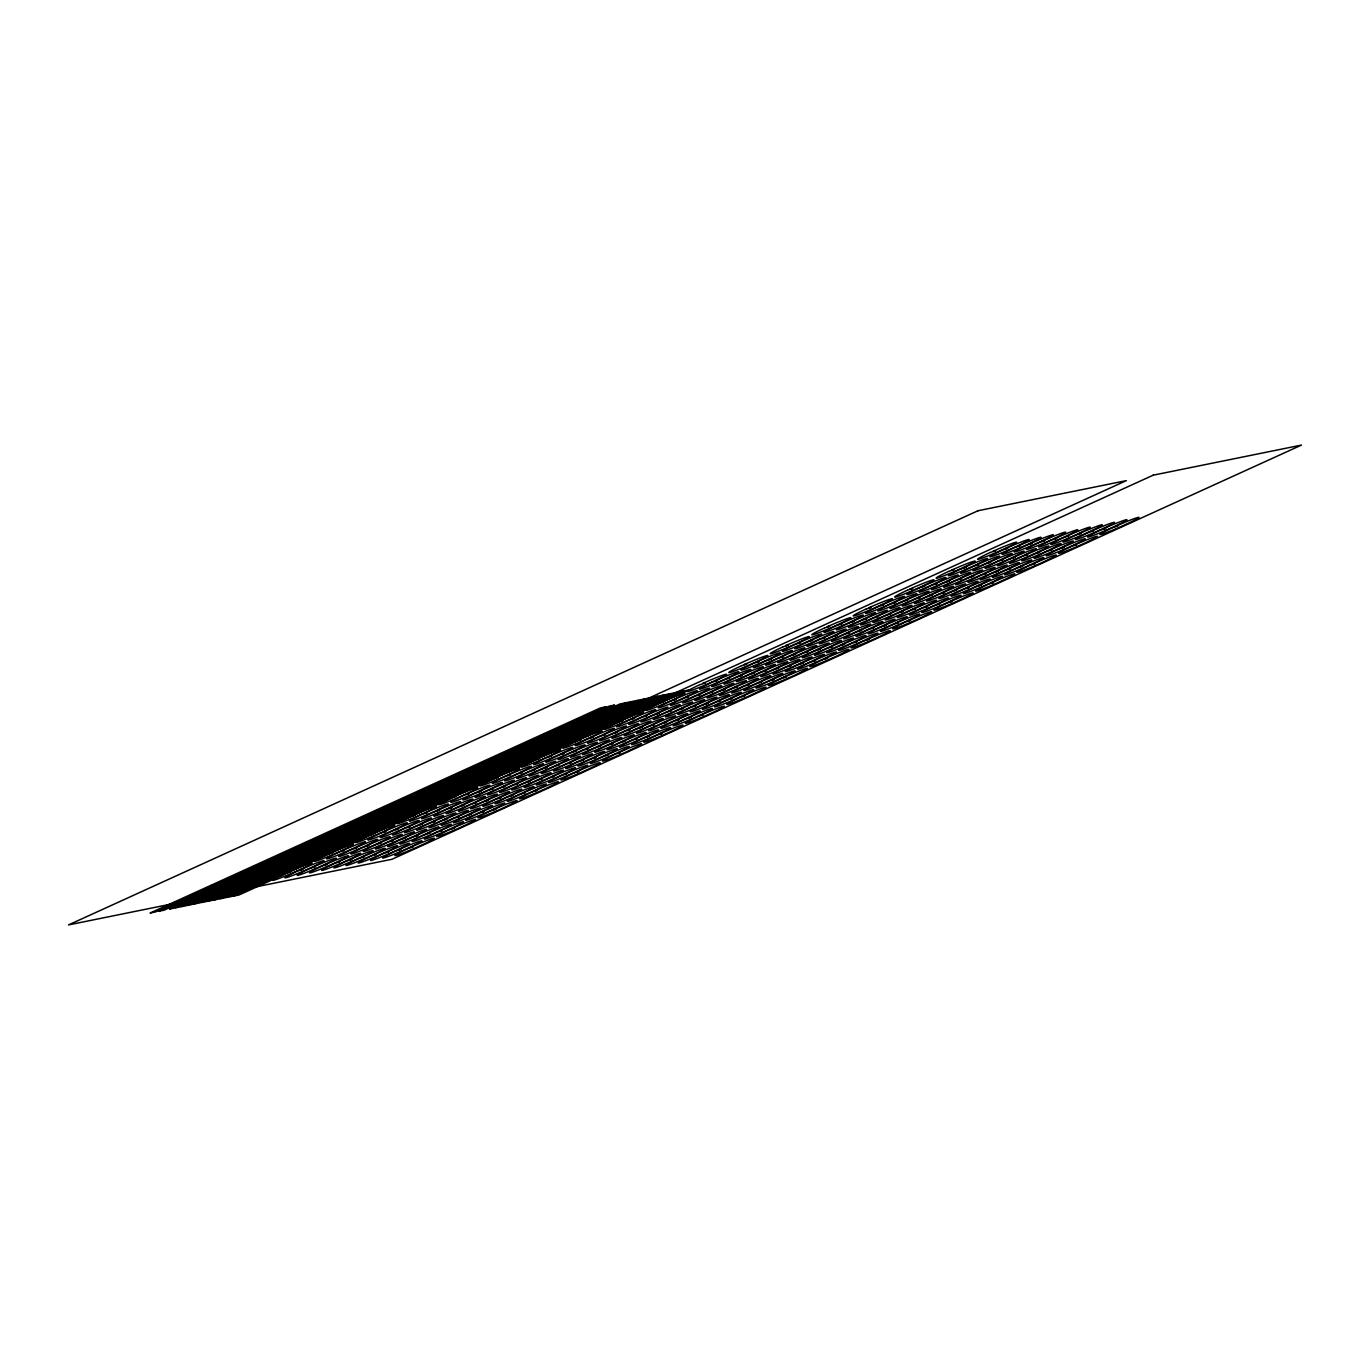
<?xml version="1.0" encoding="UTF-8"?>
<svg xmlns="http://www.w3.org/2000/svg" width="1370" height="1370" viewBox="0 0 1370 1370"><rect width="100%" height="100%" fill="white"/><g stroke="black" fill="none" stroke-linecap="round" stroke-linejoin="round"><path stroke-width="1.5" d="M483.781 768.912L481.195 770.06M298.728 861.268L277.185 871.097M496.334 766.344L493.714 767.508M357.587 832.857L336.044 842.704M511.712 757.747L509.109 758.894M415.675 804.618L416.052 803.847L413.004 805.817M335.907 842.738L336.421 841.899L333.27 843.903M280.901 875.892L281.466 875.036L278.264 877.057M474.654 776.208L475.253 775.334L472.016 777.389M277.048 871.132L277.699 870.241L252.679 882.194M462.118 778.794L462.803 777.869L459.464 779.958M434.153 789.959L435.026 788.949L431.55 791.089M452.973 786.089L454.035 785.027L450.25 787.305M490.049 767.628L491.196 766.515L487.36 768.81M574.167 742.009L623.35 719.969L617.356 722.572M372.298 824.38L373.496 823.25L328.937 844.143M440.438 788.658L441.842 787.442L437.749 789.839M431.276 795.987L432.783 794.72L428.639 797.135M611.38 723.394L683.082 691.148L677.516 692.278L226.153 897.555L220.587 898.686L671.009 693.58L676.574 692.449M412.49 799.823L414.288 798.436L409.784 800.988M468.369 777.509L470.27 776.071L465.68 778.674M409.579 805.868L411.514 804.43L406.821 807.084M328.903 844.16L330.941 842.67L304.465 855.222M552.744 751.702L580.863 739.321M418.775 798.539L420.967 796.997L416 799.755M192.468 899.97L189.951 900.467L195.293 898.737M214.302 885.123L211.785 885.619L217.128 883.89M198.736 898.703L196.218 899.2L201.544 897.47M222.848 883.393L220.33 883.89L225.673 882.16M204.918 897.436L202.4 897.932L207.726 896.203M211.288 896.117L208.771 896.614L214.097 894.884M255.573 866.337L253.056 866.833L258.399 865.104M217.487 894.85L214.97 895.346L239.082 885.071M264.136 864.59L261.601 865.087L266.945 863.357M296.845 847.533L294.327 848.03L299.67 846.3M305.407 845.804L302.89 846.3L308.216 844.571M243.569 889.575L241.051 890.072L246.377 888.342M338.116 828.747L335.599 829.244L340.942 827.497M346.678 827L344.161 827.497L349.487 825.767M379.404 809.944L376.887 810.441L382.213 808.711M387.95 808.214L385.432 808.711L390.758 806.981M420.676 791.158L418.158 791.654L423.484 789.908M429.221 789.411L426.704 789.908L432.047 788.178M461.947 772.355L459.429 772.851L464.755 771.122M470.492 770.625L467.975 771.122L473.318 769.392M503.218 753.568L500.701 754.048L506.027 752.318M511.763 751.822L509.246 752.318L514.589 750.589M544.489 734.765L541.972 735.262L547.315 733.532M553.035 733.036L550.517 733.532L555.86 731.785M585.761 715.979L583.243 716.459L606.037 706.783L600.471 707.913L150.049 913.036L155.615 911.906L175.84 902.693M604.975 712.126L602.457 712.623L607.783 710.893M611.226 710.859L608.708 711.355L614.051 709.626M617.408 709.591L614.89 710.088L620.233 708.358M623.795 708.273L621.278 708.769L626.604 707.04M656.059 701.731L653.541 702.228L658.884 700.498M387.881 815.749L390.21 814.14L385.09 816.982M537.143 747.746L536.047 747.575L539.883 746.53M265.3 879.677L267.972 878.495M233.02 886.219L241.017 882.263L236.291 884.78M339.52 842.653L338.647 842.396L404.715 813.026M400.434 808.403L406.684 805.115L403.345 807.118M446.688 787.39L449.223 785.695L443.966 788.555M271.808 878.375L274.445 877.194M474.893 771.361L474.037 771.104L477.633 770.163M441.842 794.463L440.301 794.514L463.574 784.633M282.682 865.155L304.414 855.325M319.929 846.643L326.283 843.321L322.841 845.376M552.487 739.149L551.048 739.166L555.261 737.933M366.287 820.818L372.691 817.479L369.215 819.551M390.81 809.704L393.515 807.94L388.087 810.869M394.269 809.653L400.091 806.536L397.112 808.42M422.166 798.504L427.988 795.388L425.008 797.254M356.988 828.182L364.026 824.586L360.019 826.846M366.184 825.63L368.907 823.867L363.427 826.829M453.179 781.26L455.799 780.078M499.913 766.241L498.612 766.172L521.645 756.394M287.032 869.779L285.748 869.71L289.789 868.563M524.607 750.298L523.323 750.229L527.347 749.099M246.343 883.496L333.235 843.971M301.109 850.496L309.877 846.266L304.688 848.92M341.661 836.745L347.603 833.594L344.521 835.512M276.483 866.422L283.641 862.792L279.531 865.087M502.876 760.196L505.547 759.014M530.789 749.03L533.427 747.866M313.559 847.962L321.316 844.091L316.744 846.557M378.719 818.284L385.364 814.842L381.682 816.982M531.423 761.36L530.635 761.857L559.679 748.962M344.572 830.699L351.816 827.035L347.637 829.364M372.554 819.534L379.199 816.092L375.5 818.25M515.445 757.61L518.083 756.446M239.253 884.934L282.665 865.223M258.879 880.961L283.23 869.899M298.215 856.524L304.962 853.048L301.177 855.24M584.048 734.063L583.072 734.645L594.374 729.885M503.749 772.286L502.721 772.868L618.264 720.654M562.59 743.807L561.495 744.441L572.557 739.817M334.982 838.252L342.671 834.33L338.39 836.71M350.514 829.638L358.289 825.682L353.94 828.079M489.056 780.558L487.806 781.242L538.307 758.706M254.426 876.526L262.338 872.519L257.902 874.951M322.361 840.872L330.872 836.625L328.886 837.395M291.33 858.134L299.944 853.852L295.132 856.404M328.56 839.622L337.311 835.289L332.43 837.875M269.479 868.083L278.555 863.614L273.538 866.234M535.807 754.271L534.283 755.076L587.456 731.374M247.61 878.05L257.166 873.392L255.334 874.077M306.537 849.657L316.264 844.93L311.024 847.619M447.014 799.618L445.37 800.457L495.272 778.297M225.69 888.034L235.777 883.17L230.434 885.859M493.063 773.707L491.368 774.581L541.253 752.421M284.566 859.658L294.91 854.692L289.532 857.397M278.196 860.994L288.796 855.925L283.384 858.63M262.612 869.659L273.469 864.504L271.842 865.087M240.572 879.694L252.011 874.3L246.651 876.937M255.796 871.183L267.63 865.635L266.14 866.148M218.429 889.781L230.537 884.112L229.098 884.609M232.832 881.646L246.36 875.379L245.093 875.79M208.908 892.538L224.971 885.191L223.875 885.517M175.857 902.676L585.795 716.013M184.419 900.946L614.599 705.053L609.033 706.184L158.612 911.29L164.16 910.159L184.402 900.946M217.522 894.884L200.071 902.83L194.506 903.96M372.383 824.363L413.021 805.851M415.829 804.584L437.355 794.737M437.544 794.686L459.155 784.839M459.275 784.804L480.853 774.94M480.99 774.906L499.913 766.292M567.882 735.33L611.226 715.585M611.328 715.551L650.493 697.724L644.945 698.837L193.872 904.097L188.306 905.227M246.343 883.547L207.178 901.374L201.63 902.505L652.051 697.399L657.617 696.268L596.721 723.994M357.775 832.806L379.336 822.959M379.49 822.925L422.85 803.145M422.936 803.128L441.859 794.514M466.382 783.349L507.02 764.837M509.828 763.569L531.389 753.723M531.543 753.671L550.466 745.057M553.274 743.773L574.886 733.909M574.989 733.892L596.669 724.011M252.645 882.263L213.48 900.107L207.932 901.237L658.353 696.114L663.919 694.984L624.823 712.794M298.9 861.216L320.477 851.352M320.631 851.318L339.537 842.704M407.524 811.742L448.161 793.247M450.97 791.963L472.513 782.116M472.684 782.064L491.607 773.451M494.416 772.183L537.793 752.404M537.845 752.387L581.274 732.625M581.291 732.607L624.703 712.828M258.879 881.013L219.697 898.857L214.148 899.987L664.57 694.864L670.135 693.734L587.644 731.306M283.402 869.847L367.485 831.556M370.294 830.271L391.854 820.442M392.008 820.39L410.931 811.776M413.74 810.492L454.378 791.98M457.186 790.713L497.824 772.201M271.825 878.427L232.66 896.254L227.095 897.384M274.634 877.143L358.717 838.851M361.509 837.584L383.035 827.737M383.24 827.685L402.163 819.072M404.955 817.787L470.081 788.127M470.235 788.075L510.394 769.786M278.247 877.125L239.065 894.97L233.517 896.1L683.938 690.977L689.504 689.846L639.071 712.537M281.038 875.858L302.599 866.011M302.77 865.96L324.382 856.096M324.484 856.062L408.568 817.77M411.377 816.503L452.014 797.991M639.139 712.691L644.379 710.396L617.408 722.384M638.095 709.968L626.278 715.037L633.933 711.869M616.226 719.935L604.667 724.833L612.356 721.699M550.757 749.75L539.951 754.219L547.486 751.24M525.823 761.086L518.408 764.015L528.717 759.768M504.16 770.967L496.882 773.793L507.02 769.649M482.497 780.831L475.373 783.554L485.322 779.53M460.817 790.696L453.898 793.316L463.625 789.411M1015.067 547.383L1020.085 545.757L1017.533 546.288A21.44 1.233 -23.6 0 1 1040.669 537.811A21.44 1.233 -23.6 0 1 1008.508 552.47A21.44 1.233 -23.6 0 1 1014.742 547.503M961.38 568.755L966.381 567.129L963.829 567.642M824.757 627.871L829.758 626.261L827.206 626.775A21.44 1.233 -23.6 0 1 850.359 618.315A21.44 1.233 -23.6 0 1 818.181 632.957A21.44 1.233 -23.6 0 1 824.432 627.991M890.688 604.033L895.689 602.406L893.137 602.92M956.62 580.178L961.62 578.551L959.068 579.082A21.44 1.233 -23.6 0 1 982.221 570.605A21.44 1.233 -23.6 0 1 950.061 585.264A21.44 1.233 -23.6 0 1 956.294 580.298M1022.551 556.34L1027.551 554.713L1025 555.227M902.916 601.55L907.933 599.923L905.382 600.437M968.847 577.695L973.864 576.068L971.313 576.599M1034.778 553.857L1039.796 552.23L1037.244 552.744M1100.709 530.002L1105.727 528.375L1103.175 528.888M712.606 682.037L717.606 680.41L715.054 680.924M778.537 658.182L783.537 656.572L780.986 657.086M658.901 703.409L663.919 701.783L661.367 702.296A21.44 1.233 -23.6 0 1 684.503 693.837A21.44 1.233 -23.6 0 1 652.343 708.478A21.44 1.233 -23.6 0 1 658.576 703.512M844.468 634.344L849.468 632.717L846.917 633.231M910.399 610.489L915.4 608.862L912.848 609.393M790.764 655.699L795.782 654.089L793.23 654.603A21.44 1.233 -23.6 0 1 816.366 646.143A21.44 1.233 -23.6 0 1 784.205 660.785A21.44 1.233 -23.6 0 1 790.439 655.819M856.712 631.861L861.713 630.234L859.161 630.748M922.644 608.006L927.644 606.379L925.093 606.91A21.44 1.233 -23.6 0 1 948.228 598.433A21.44 1.233 -23.6 0 1 916.068 613.092A21.44 1.233 -23.6 0 1 922.301 608.109M988.575 584.168L993.575 582.541L991.024 583.055M588.227 738.687L593.227 737.06L590.675 737.574M654.158 714.832L659.158 713.205L656.607 713.719A21.44 1.233 -23.6 0 1 679.743 705.259A21.44 1.233 -23.6 0 1 647.582 719.918A21.44 1.233 -23.6 0 1 653.815 714.934M720.089 690.977L725.09 689.367L722.538 689.881M600.454 736.204L605.454 734.577L602.903 735.091A21.44 1.233 -23.6 0 1 626.056 726.631A21.44 1.233 -23.6 0 1 593.895 741.273A21.44 1.233 -23.6 0 1 600.128 736.306M666.385 712.349L671.386 710.722L668.834 711.236M851.952 643.283L856.952 641.657L854.4 642.188A21.44 1.233 -23.6 0 1 877.536 633.711A21.44 1.233 -23.6 0 1 845.376 648.37A21.44 1.233 -23.6 0 1 851.609 643.386M732.316 688.494L737.317 686.884L734.765 687.397A21.44 1.233 -23.6 0 1 757.918 678.938A21.44 1.233 -23.6 0 1 725.757 693.58A21.44 1.233 -23.6 0 1 731.991 688.613M798.248 664.655L803.248 663.029L800.697 663.542M463.831 795.319L468.848 793.692L466.279 794.223A21.44 1.233 -23.6 0 1 489.433 785.746A21.44 1.233 -23.6 0 1 457.272 800.405A21.44 1.233 -23.6 0 1 463.505 795.439M529.762 771.481L534.779 769.854L532.211 770.368A21.44 1.233 -23.6 0 1 555.364 761.908A21.44 1.233 -23.6 0 1 523.203 776.55A21.44 1.233 -23.6 0 1 529.437 771.584M410.144 816.691L415.144 815.064L412.593 815.578M476.075 792.836L481.075 791.209L478.524 791.74M542.006 768.998L547.007 767.371L544.455 767.885M661.624 723.771L666.642 722.161L664.09 722.675A21.44 1.233 -23.6 0 1 687.226 714.215A21.44 1.233 -23.6 0 1 655.065 728.857A21.44 1.233 -23.6 0 1 661.299 723.891M607.938 745.143L612.938 743.516L610.386 744.03M727.556 699.933L732.573 698.306L730.022 698.82M488.302 790.353L493.303 788.726L490.751 789.257A21.44 1.233 -23.6 0 1 513.904 780.78A21.44 1.233 -23.6 0 1 481.743 795.439A21.44 1.233 -23.6 0 1 487.977 790.456M554.233 766.515L559.234 764.888L556.682 765.402M739.8 697.45L744.8 695.823L742.249 696.337M620.165 742.66L625.165 741.033L622.614 741.547A21.44 1.233 -23.6 0 1 645.767 733.087A21.44 1.233 -23.6 0 1 613.606 747.746A21.44 1.233 -23.6 0 1 619.839 742.763M686.096 718.805L691.096 717.195L688.545 717.709M285.748 873.324L290.765 871.714L288.214 872.228M417.61 825.63L422.628 824.004L420.076 824.534A21.44 1.233 -23.6 0 1 443.212 816.058A21.44 1.233 -23.6 0 1 411.051 830.717A21.44 1.233 -23.6 0 1 417.285 825.733M297.992 870.84L302.993 869.231L300.441 869.744A21.44 1.233 -23.6 0 1 323.594 861.285A21.44 1.233 -23.6 0 1 291.416 875.927A21.44 1.233 -23.6 0 1 297.65 870.96M363.923 847.002L368.924 845.376L366.372 845.889M549.473 777.937L554.49 776.31L551.939 776.824A21.44 1.233 -23.6 0 1 575.075 768.365A21.44 1.233 -23.6 0 1 542.914 783.024A21.44 1.233 -23.6 0 1 549.147 778.04M429.855 823.147L434.855 821.52L432.303 822.051A21.44 1.233 -23.6 0 1 455.456 813.574A21.44 1.233 -23.6 0 1 423.279 828.233A21.44 1.233 -23.6 0 1 429.512 823.25M615.404 754.082L620.422 752.472L617.87 752.986M495.786 799.309L500.786 797.683L498.235 798.196A21.44 1.233 -23.6 0 1 521.388 789.736A21.44 1.233 -23.6 0 1 489.21 804.378A21.44 1.233 -23.6 0 1 495.46 799.412M359.163 858.425L364.163 856.798L361.611 857.329A21.44 1.233 -23.6 0 1 384.764 848.852A21.44 1.233 -23.6 0 1 352.604 863.511A21.44 1.233 -23.6 0 1 358.837 858.528M425.094 834.587L430.094 832.96L427.543 833.474M491.025 810.732L496.026 809.105L493.474 809.619A21.44 1.233 -23.6 0 1 516.627 801.159A21.44 1.233 -23.6 0 1 484.466 815.818A21.44 1.233 -23.6 0 1 490.7 810.834M437.321 832.104L442.339 830.477L439.787 830.991M439.085 800.594L432.44 803.06L441.876 799.326M907.642 590.128L912.677 588.501L910.125 589.014M973.573 566.289L978.608 564.645L976.057 565.159A21.44 1.233 -23.6 0 1 999.209 556.699A21.44 1.233 -23.6 0 1 967.049 571.341A21.44 1.233 -23.6 0 1 973.282 566.375M1039.505 542.434L1044.539 540.79L1041.988 541.321M783.263 646.777L788.298 645.133L785.746 645.647A21.44 1.233 -23.6 0 1 808.899 637.187A21.44 1.233 -23.6 0 1 776.721 651.846A21.44 1.233 -23.6 0 1 782.972 646.863M849.194 622.922L854.229 621.295L851.678 621.809M981.057 575.229L986.092 573.585L983.54 574.116A21.44 1.233 -23.6 0 1 1006.693 565.639A21.44 1.233 -23.6 0 1 974.515 580.298A21.44 1.233 -23.6 0 1 980.766 575.314M1046.988 551.374L1052.023 549.747L1049.471 550.26M1112.919 527.536L1117.954 525.892L1115.403 526.405A21.44 1.233 -23.6 0 1 1138.556 517.946A21.44 1.233 -23.6 0 1 1106.378 532.605A21.44 1.233 -23.6 0 1 1112.628 527.621M671.112 700.926L676.146 699.299L673.595 699.813A21.44 1.233 -23.6 0 1 696.748 691.353A21.44 1.233 -23.6 0 1 664.57 705.995A21.44 1.233 -23.6 0 1 670.821 701.029M737.043 677.088L742.078 675.444L739.526 675.958M868.905 629.395L873.94 627.751L871.388 628.265A21.44 1.233 -23.6 0 1 894.541 619.805A21.44 1.233 -23.6 0 1 862.364 634.447A21.44 1.233 -23.6 0 1 868.614 629.481M934.837 605.54L939.871 603.896L937.32 604.427M534.488 760.059L539.523 758.415L536.971 758.946A21.44 1.233 -23.6 0 1 560.124 750.469A21.44 1.233 -23.6 0 1 527.964 765.128A21.44 1.233 -23.6 0 1 534.197 760.144M546.716 757.576L551.767 755.932L549.216 756.463A21.44 1.233 -23.6 0 1 572.352 747.986A21.44 1.233 -23.6 0 1 540.191 762.645A21.44 1.233 -23.6 0 1 546.424 757.661M612.647 733.721L617.699 732.094L615.147 732.607A21.44 1.233 -23.6 0 1 638.283 724.148A21.44 1.233 -23.6 0 1 606.122 738.79A21.44 1.233 -23.6 0 1 612.356 733.823M678.595 709.883L683.63 708.239L681.078 708.752A21.44 1.233 -23.6 0 1 704.214 700.293A21.44 1.233 -23.6 0 1 672.053 714.952A21.44 1.233 -23.6 0 1 678.287 709.968M744.526 686.028L749.561 684.401L747.01 684.914M810.458 662.189L815.492 660.546L812.941 661.059A21.44 1.233 -23.6 0 1 836.077 652.599A21.44 1.233 -23.6 0 1 803.916 667.241A21.44 1.233 -23.6 0 1 810.149 662.275M595.659 747.643L600.711 745.999L598.159 746.513A21.44 1.233 -23.6 0 1 621.295 738.053A21.44 1.233 -23.6 0 1 589.134 752.712A21.44 1.233 -23.6 0 1 595.368 747.729M422.337 814.225L427.371 812.581L424.82 813.095A21.44 1.233 -23.6 0 1 447.973 804.635A21.44 1.233 -23.6 0 1 415.812 819.277A21.44 1.233 -23.6 0 1 422.046 814.311M434.581 811.742L439.616 810.098L437.064 810.612A21.44 1.233 -23.6 0 1 460.2 802.152A21.44 1.233 -23.6 0 1 428.039 816.794A21.44 1.233 -23.6 0 1 434.273 811.828M500.512 787.887L505.547 786.243L502.995 786.774A21.44 1.233 -23.6 0 1 526.131 778.297A21.44 1.233 -23.6 0 1 493.971 792.956A21.44 1.233 -23.6 0 1 500.204 787.973M566.444 764.032L571.478 762.405L568.927 762.919A21.44 1.233 -23.6 0 1 592.063 754.459A21.44 1.233 -23.6 0 1 559.902 769.101A21.44 1.233 -23.6 0 1 566.135 764.135M632.375 740.194L637.41 738.55L634.858 739.064M698.306 716.339L703.341 714.695L700.789 715.226A21.44 1.233 -23.6 0 1 723.925 706.766A21.44 1.233 -23.6 0 1 691.764 721.408A21.44 1.233 -23.6 0 1 697.998 716.442M483.507 801.792L488.559 800.166L486.007 800.679A21.44 1.233 -23.6 0 1 509.143 792.22A21.44 1.233 -23.6 0 1 476.983 806.861A21.44 1.233 -23.6 0 1 483.216 801.895M310.185 868.374L315.22 866.748L312.668 867.261A21.44 1.233 -23.6 0 1 335.821 858.802A21.44 1.233 -23.6 0 1 303.66 873.443A21.44 1.233 -23.6 0 1 309.894 868.477M376.116 844.537L381.151 842.892L378.599 843.406A21.44 1.233 -23.6 0 1 401.752 834.947A21.44 1.233 -23.6 0 1 369.592 849.588A21.44 1.233 -23.6 0 1 375.825 844.622M442.048 820.681L447.082 819.037L444.531 819.568M507.979 796.826L513.014 795.199L510.462 795.713A21.44 1.233 -23.6 0 1 533.615 787.253A21.44 1.233 -23.6 0 1 501.454 801.895A21.44 1.233 -23.6 0 1 507.688 796.929M573.91 772.988L578.945 771.344L576.393 771.858M371.356 855.959L376.408 854.315L373.856 854.846M383.6 853.476L388.635 851.832L386.083 852.363A21.44 1.233 -23.6 0 1 409.236 843.886A21.44 1.233 -23.6 0 1 377.058 858.545A21.44 1.233 -23.6 0 1 383.309 853.561M449.531 829.621L454.566 827.994L452.014 828.507A21.44 1.233 -23.6 0 1 475.167 820.048A21.44 1.233 -23.6 0 1 442.989 834.69A21.44 1.233 -23.6 0 1 449.24 829.723M395.827 850.993L400.879 849.349L398.327 849.879A21.44 1.233 -23.6 0 1 421.463 841.403A21.44 1.233 -23.6 0 1 389.303 856.062A21.44 1.233 -23.6 0 1 395.536 851.078M949.136 571.239L954.154 569.612L951.602 570.125A21.44 1.233 -23.6 0 1 974.738 561.666A21.44 1.233 -23.6 0 1 942.577 576.308A21.44 1.233 -23.6 0 1 948.811 571.341M1027.312 544.9L1032.312 543.274L1029.761 543.804A21.44 1.233 -23.6 0 1 1052.914 535.327A21.44 1.233 -23.6 0 1 1020.736 549.986A21.44 1.233 -23.6 0 1 1026.969 545.003M919.921 587.627L924.921 586.017L922.37 586.531A21.44 1.233 -23.6 0 1 945.505 578.072A21.44 1.233 -23.6 0 1 913.345 592.713A21.44 1.233 -23.6 0 1 919.578 587.747M985.852 563.789L990.852 562.162L988.301 562.676M1051.783 539.934L1056.784 538.307L1054.232 538.838A21.44 1.233 -23.6 0 1 1077.368 530.361A21.44 1.233 -23.6 0 1 1045.207 545.02A21.44 1.233 -23.6 0 1 1051.441 540.037M1088.482 532.485L1093.483 530.858L1090.931 531.372A21.44 1.233 -23.6 0 1 1114.084 522.912A21.44 1.233 -23.6 0 1 1081.923 537.571A21.44 1.233 -23.6 0 1 1088.157 532.587M836.984 625.388L842.002 623.778L839.45 624.292M915.16 599.067L920.161 597.44L917.609 597.954A21.44 1.233 -23.6 0 1 940.762 589.494A21.44 1.233 -23.6 0 1 908.584 604.136A21.44 1.233 -23.6 0 1 914.835 599.169M795.525 644.277L800.525 642.65L797.974 643.164M861.456 620.422L866.474 618.812L863.905 619.326A21.44 1.233 -23.6 0 1 887.058 610.866A21.44 1.233 -23.6 0 1 854.897 625.508A21.44 1.233 -23.6 0 1 861.131 620.542M927.387 596.584L932.405 594.957L929.836 595.471M993.318 572.728L998.336 571.102L995.784 571.632A21.44 1.233 -23.6 0 1 1018.92 563.156A21.44 1.233 -23.6 0 1 986.76 577.815A21.44 1.233 -23.6 0 1 992.993 572.831M1059.25 548.89L1064.267 547.264L1061.716 547.777A21.44 1.233 -23.6 0 1 1084.852 539.318A21.44 1.233 -23.6 0 1 1052.691 553.96A21.44 1.233 -23.6 0 1 1058.924 548.993M598.604 718.188L591.189 720.928L595.899 719.404M741.838 665.649L746.838 664.022L744.287 664.536A21.44 1.233 -23.6 0 1 767.423 656.076A21.44 1.233 -23.6 0 1 735.262 670.718A21.44 1.233 -23.6 0 1 741.495 665.751M807.769 641.794L812.77 640.167L810.218 640.68A21.44 1.233 -23.6 0 1 833.371 632.221A21.44 1.233 -23.6 0 1 801.193 646.863A21.44 1.233 -23.6 0 1 807.427 641.896M873.7 617.938L878.701 616.312L876.149 616.842M976.33 586.651L981.331 585.024L978.779 585.538M724.833 679.554L729.85 677.927L727.299 678.441A21.44 1.233 -23.6 0 1 750.435 669.981A21.44 1.233 -23.6 0 1 718.274 684.64A21.44 1.233 -23.6 0 1 724.507 679.657M803.008 653.216L808.009 651.606L805.457 652.12A21.44 1.233 -23.6 0 1 828.61 643.66A21.44 1.233 -23.6 0 1 796.432 658.302A21.44 1.233 -23.6 0 1 802.683 653.336M617.442 722.281L622.46 720.654L619.908 721.185A21.44 1.233 -23.6 0 1 643.044 712.708A21.44 1.233 -23.6 0 1 610.883 727.367A21.44 1.233 -23.6 0 1 617.116 722.384M683.373 698.443L688.391 696.816L685.839 697.33M749.304 674.588L754.322 672.961L751.77 673.475A21.44 1.233 -23.6 0 1 774.906 665.015A21.44 1.233 -23.6 0 1 742.745 679.657A21.44 1.233 -23.6 0 1 748.979 674.691M815.236 650.733L820.253 649.106L817.702 649.637M881.167 626.895L886.184 625.268L883.633 625.782A21.44 1.233 -23.6 0 1 906.769 617.322A21.44 1.233 -23.6 0 1 874.608 631.964A21.44 1.233 -23.6 0 1 880.841 626.998M947.098 603.04L952.116 601.413L949.564 601.944A21.44 1.233 -23.6 0 1 972.7 593.467A21.44 1.233 -23.6 0 1 940.539 608.126A21.44 1.233 -23.6 0 1 946.773 603.142M786.02 667.139L791.021 665.512L788.469 666.025A21.44 1.233 -23.6 0 1 811.605 657.566A21.44 1.233 -23.6 0 1 779.444 672.208A21.44 1.233 -23.6 0 1 785.678 667.241M864.179 640.8L869.179 639.173L866.628 639.704A21.44 1.233 -23.6 0 1 889.781 631.227A21.44 1.233 -23.6 0 1 857.62 645.886A21.44 1.233 -23.6 0 1 863.853 640.903M493.063 778.931L498.063 777.304L495.512 777.817M558.994 755.076L563.995 753.449L561.443 753.979A21.44 1.233 -23.6 0 1 584.596 745.503A21.44 1.233 -23.6 0 1 552.435 760.162A21.44 1.233 -23.6 0 1 558.669 755.178M624.925 731.237L629.926 729.611L627.374 730.124A21.44 1.233 -23.6 0 1 650.527 721.665A21.44 1.233 -23.6 0 1 618.367 736.306A21.44 1.233 -23.6 0 1 624.6 731.34M690.857 707.382L695.857 705.755L693.306 706.269A21.44 1.233 -23.6 0 1 716.459 697.809A21.44 1.233 -23.6 0 1 684.298 712.451A21.44 1.233 -23.6 0 1 690.531 707.485M756.788 683.527L761.788 681.9L759.237 682.431A21.44 1.233 -23.6 0 1 782.39 673.971A21.44 1.233 -23.6 0 1 750.229 688.613A21.44 1.233 -23.6 0 1 756.463 683.647M822.719 659.689L827.72 658.062L825.168 658.576M673.869 721.288L678.869 719.678L676.318 720.192M380.911 833.08L385.912 831.453L383.36 831.984M446.843 809.242L451.843 807.615L449.291 808.129A21.44 1.233 -23.6 0 1 472.444 799.669A21.44 1.233 -23.6 0 1 440.284 814.311A21.44 1.233 -23.6 0 1 446.517 809.345M512.774 785.387L517.774 783.76L515.223 784.291A21.44 1.233 -23.6 0 1 538.376 775.814A21.44 1.233 -23.6 0 1 506.215 790.473A21.44 1.233 -23.6 0 1 512.448 785.49M578.705 761.549L583.706 759.922L581.154 760.436A21.44 1.233 -23.6 0 1 604.307 751.976A21.44 1.233 -23.6 0 1 572.146 766.618A21.44 1.233 -23.6 0 1 578.38 761.651M644.636 737.694L649.637 736.067L647.085 736.58A21.44 1.233 -23.6 0 1 670.238 728.121A21.44 1.233 -23.6 0 1 638.077 742.763A21.44 1.233 -23.6 0 1 644.311 737.796M561.717 775.454L566.718 773.827L564.166 774.341A21.44 1.233 -23.6 0 1 587.319 765.881A21.44 1.233 -23.6 0 1 555.141 780.54A21.44 1.233 -23.6 0 1 561.392 775.557M322.464 865.874L327.464 864.247L324.913 864.778A21.44 1.233 -23.6 0 1 348.048 856.318A21.44 1.233 -23.6 0 1 315.888 870.96A21.44 1.233 -23.6 0 1 322.121 865.994M388.395 842.036L393.395 840.409L390.844 840.923A21.44 1.233 -23.6 0 1 413.98 832.463A21.44 1.233 -23.6 0 1 381.819 847.105A21.44 1.233 -23.6 0 1 388.052 842.139M454.326 818.181L459.327 816.554L456.775 817.085A21.44 1.233 -23.6 0 1 479.911 808.608A21.44 1.233 -23.6 0 1 447.75 823.267A21.44 1.233 -23.6 0 1 453.984 818.284M520.257 794.343L525.258 792.716L522.706 793.23M408.106 848.492L413.106 846.865L410.555 847.379M417.336 810.492L411.017 812.804L420.145 809.208M592.388 719.455L584.665 722.367L589.716 720.671M990.561 552.367L995.613 550.723L993.062 551.254A21.44 1.233 -23.6 0 1 1016.197 542.794A21.44 1.233 -23.6 0 1 984.037 557.436A21.44 1.233 -23.6 0 1 990.27 552.47M866.183 609.016L871.217 607.372L868.666 607.886M932.114 585.161L937.149 583.517L934.597 584.048A21.44 1.233 -23.6 0 1 957.75 575.588A21.44 1.233 -23.6 0 1 925.589 590.23A21.44 1.233 -23.6 0 1 931.823 585.264M998.045 561.306L1003.08 559.679L1000.528 560.193A21.44 1.233 -23.6 0 1 1023.681 551.733A21.44 1.233 -23.6 0 1 991.52 566.375A21.44 1.233 -23.6 0 1 997.754 561.409M1063.976 537.468L1069.011 535.824L1066.459 536.355M1071.46 546.407L1076.495 544.78L1073.943 545.294A21.44 1.233 -23.6 0 1 1097.096 536.835A21.44 1.233 -23.6 0 1 1064.918 551.476A21.44 1.233 -23.6 0 1 1071.152 546.51M939.597 594.101L944.632 592.474L942.08 592.987A21.44 1.233 -23.6 0 1 965.233 584.528A21.44 1.233 -23.6 0 1 933.056 599.169A21.44 1.233 -23.6 0 1 939.289 594.203M1005.529 570.262L1010.563 568.619L1008.012 569.149M754.031 663.166L759.066 661.539L756.514 662.053M819.962 639.328L824.997 637.684L822.445 638.197A21.44 1.233 -23.6 0 1 845.598 629.738A21.44 1.233 -23.6 0 1 813.438 644.379A21.44 1.233 -23.6 0 1 819.671 639.413M885.893 615.472L890.928 613.828L888.376 614.359A21.44 1.233 -23.6 0 1 911.529 605.9A21.44 1.233 -23.6 0 1 879.369 620.542A21.44 1.233 -23.6 0 1 885.602 615.575M951.825 591.617L956.859 589.99L954.308 590.504M1017.756 567.779L1022.791 566.135L1020.239 566.649A21.44 1.233 -23.6 0 1 1043.392 558.189A21.44 1.233 -23.6 0 1 1011.231 572.848A21.44 1.233 -23.6 0 1 1017.465 567.865M629.652 719.815L634.687 718.171L632.135 718.702A21.44 1.233 -23.6 0 1 655.288 710.225A21.44 1.233 -23.6 0 1 623.11 724.884A21.44 1.233 -23.6 0 1 629.344 719.901M695.583 695.96L700.618 694.333L698.066 694.847A21.44 1.233 -23.6 0 1 721.219 686.387A21.44 1.233 -23.6 0 1 689.042 701.029A21.44 1.233 -23.6 0 1 695.275 696.063M761.514 672.122L766.549 670.478L763.998 670.992M827.446 648.267L832.481 646.623L829.929 647.154A21.44 1.233 -23.6 0 1 853.082 638.694A21.44 1.233 -23.6 0 1 820.904 653.336A21.44 1.233 -23.6 0 1 827.137 648.37M893.377 624.412L898.412 622.785L895.86 623.299M571.187 752.61L576.239 750.965L573.688 751.496M637.119 728.754L642.17 727.128L639.619 727.641A21.44 1.233 -23.6 0 1 662.755 719.181A21.44 1.233 -23.6 0 1 630.594 733.823A21.44 1.233 -23.6 0 1 636.827 728.857M703.05 704.916L708.102 703.272L705.55 703.786M768.981 681.061L774.033 679.417L771.481 679.948A21.44 1.233 -23.6 0 1 794.617 671.488A21.44 1.233 -23.6 0 1 762.456 686.13A21.44 1.233 -23.6 0 1 768.69 681.164M505.256 776.465L510.308 774.821L507.756 775.334A21.44 1.233 -23.6 0 1 530.892 766.875A21.44 1.233 -23.6 0 1 498.731 781.516A21.44 1.233 -23.6 0 1 504.965 776.55M459.036 806.759L464.087 805.132L461.536 805.646M524.967 782.921L530.019 781.277L527.467 781.79A21.44 1.233 -23.6 0 1 550.603 773.331A21.44 1.233 -23.6 0 1 518.442 787.99A21.44 1.233 -23.6 0 1 524.676 783.006M590.898 759.066L595.95 757.439L593.398 757.952M656.829 735.228L661.881 733.584L659.33 734.097A21.44 1.233 -23.6 0 1 682.465 725.638A21.44 1.233 -23.6 0 1 650.305 740.279A21.44 1.233 -23.6 0 1 656.538 735.313M327.173 854.469L332.225 852.825L329.673 853.339A21.44 1.233 -23.6 0 1 352.809 844.879A21.44 1.233 -23.6 0 1 320.649 859.521A21.44 1.233 -23.6 0 1 326.882 854.555M393.104 830.614L398.156 828.97L395.605 829.501A21.44 1.233 -23.6 0 1 418.74 821.041A21.44 1.233 -23.6 0 1 386.58 835.683A21.44 1.233 -23.6 0 1 392.813 830.717M400.588 839.553L405.623 837.926L403.071 838.44A21.44 1.233 -23.6 0 1 426.224 829.98A21.44 1.233 -23.6 0 1 394.063 844.622A21.44 1.233 -23.6 0 1 400.297 839.656M466.519 815.715L471.554 814.071L469.002 814.585A21.44 1.233 -23.6 0 1 492.155 806.125A21.44 1.233 -23.6 0 1 459.995 820.784A21.44 1.233 -23.6 0 1 466.228 815.801M532.451 791.86L537.485 790.233L534.934 790.747A21.44 1.233 -23.6 0 1 558.087 782.287A21.44 1.233 -23.6 0 1 525.926 796.929A21.44 1.233 -23.6 0 1 532.159 791.963M395.605 820.373L389.628 822.514L398.396 819.106M361.355 837.618L353.94 840.375L358.649 838.851M1002.771 549.901L1007.84 548.24L1005.289 548.771M1076.186 535.002L1081.255 533.341L1078.704 533.855A21.44 1.233 -23.6 0 1 1101.84 525.395A21.44 1.233 -23.6 0 1 1069.679 540.054A21.44 1.233 -23.6 0 1 1075.912 535.071M1010.255 558.84L1015.324 557.196L1012.772 557.71A21.44 1.233 -23.6 0 1 1035.908 549.25A21.44 1.233 -23.6 0 1 1003.748 563.892A21.44 1.233 -23.6 0 1 1009.981 558.926M944.324 582.695L949.393 581.034L946.841 581.565M878.393 606.533L883.462 604.889L880.91 605.403A21.44 1.233 -23.6 0 1 904.046 596.943A21.44 1.233 -23.6 0 1 871.885 611.585A21.44 1.233 -23.6 0 1 878.119 606.619M1029.966 565.313L1035.035 563.652L1032.483 564.166M964.035 589.151L969.104 587.507L966.552 588.021A21.44 1.233 -23.6 0 1 989.688 579.561A21.44 1.233 -23.6 0 1 957.527 594.203A21.44 1.233 -23.6 0 1 963.761 589.237M898.104 613.006L903.172 611.345L900.621 611.876A21.44 1.233 -23.6 0 1 923.757 603.399A21.44 1.233 -23.6 0 1 891.596 618.058A21.44 1.233 -23.6 0 1 897.829 613.092M832.172 636.844L837.241 635.201L834.69 635.714M766.241 660.7L771.31 659.056L768.758 659.569A21.44 1.233 -23.6 0 1 791.894 651.11A21.44 1.233 -23.6 0 1 759.733 665.751A21.44 1.233 -23.6 0 1 765.967 660.785M700.31 684.555L705.379 682.894L702.827 683.407M905.57 621.946L910.639 620.302L908.087 620.815A21.44 1.233 -23.6 0 1 931.24 612.356A21.44 1.233 -23.6 0 1 899.08 626.998A21.44 1.233 -23.6 0 1 905.313 622.031M839.639 645.801L844.708 644.14L842.156 644.671M773.707 669.639L778.776 667.995L776.225 668.509A21.44 1.233 -23.6 0 1 799.378 660.049A21.44 1.233 -23.6 0 1 767.217 674.691A21.44 1.233 -23.6 0 1 773.451 669.724M707.776 693.494L712.845 691.85L710.294 692.364A21.44 1.233 -23.6 0 1 733.447 683.904A21.44 1.233 -23.6 0 1 701.286 698.546A21.44 1.233 -23.6 0 1 707.519 693.58M641.845 717.349L646.914 715.688L644.362 716.202A21.44 1.233 -23.6 0 1 667.515 707.742A21.44 1.233 -23.6 0 1 635.355 722.401A21.44 1.233 -23.6 0 1 641.588 717.418M575.914 741.187L580.983 739.543L578.431 740.057A21.44 1.233 -23.6 0 1 601.584 731.597A21.44 1.233 -23.6 0 1 569.423 746.239A21.44 1.233 -23.6 0 1 575.657 741.273M781.191 678.595L786.26 676.934L783.708 677.465M715.26 702.433L720.329 700.789L717.777 701.303A21.44 1.233 -23.6 0 1 740.93 692.843A21.44 1.233 -23.6 0 1 708.752 707.485A21.44 1.233 -23.6 0 1 715.003 702.519M649.329 726.288L654.398 724.644L651.846 725.158M413.534 810.56L405.725 813.506L410.863 811.776M583.397 750.144L588.466 748.482L585.915 748.996A21.44 1.233 -23.6 0 1 609.068 740.536A21.44 1.233 -23.6 0 1 576.89 755.195A21.44 1.233 -23.6 0 1 583.14 750.212M517.466 773.981L522.535 772.337L519.983 772.851A21.44 1.233 -23.6 0 1 543.137 764.391A21.44 1.233 -23.6 0 1 510.959 779.033A21.44 1.233 -23.6 0 1 517.209 774.067M451.535 797.837L456.604 796.175L454.052 796.706A21.44 1.233 -23.6 0 1 477.205 788.247A21.44 1.233 -23.6 0 1 445.027 802.888A21.44 1.233 -23.6 0 1 451.278 797.922M368.616 835.597L373.685 833.953L371.133 834.467A21.44 1.233 -23.6 0 1 394.269 826.007A21.44 1.233 -23.6 0 1 362.108 840.649A21.44 1.233 -23.6 0 1 368.342 835.683M603.108 756.6L608.177 754.956L605.626 755.469A21.44 1.233 -23.6 0 1 628.779 747.01A21.44 1.233 -23.6 0 1 596.601 761.651A21.44 1.233 -23.6 0 1 602.851 756.685M537.177 780.455L542.246 778.794L539.694 779.307M471.246 804.293L476.315 802.649L473.763 803.162A21.44 1.233 -23.6 0 1 496.916 794.703A21.44 1.233 -23.6 0 1 464.738 809.345A21.44 1.233 -23.6 0 1 470.989 804.378M405.315 828.148L410.383 826.487L407.832 827.018A21.44 1.233 -23.6 0 1 430.985 818.541A21.44 1.233 -23.6 0 1 398.807 833.2A21.44 1.233 -23.6 0 1 405.058 828.233M339.383 851.986L344.452 850.342L341.901 850.856A21.44 1.233 -23.6 0 1 365.054 842.396A21.44 1.233 -23.6 0 1 332.876 857.038A21.44 1.233 -23.6 0 1 339.126 852.072M351.61 849.503L356.697 847.859L354.145 848.372A21.44 1.233 -23.6 0 1 377.281 839.913A21.44 1.233 -23.6 0 1 345.12 854.555A21.44 1.233 -23.6 0 1 351.354 849.588M334.623 863.425L339.692 861.764L337.14 862.295A21.44 1.233 -23.6 0 1 360.293 853.835A21.44 1.233 -23.6 0 1 328.132 868.477A21.44 1.233 -23.6 0 1 334.366 863.511M478.729 813.249L483.798 811.588L481.247 812.102A21.44 1.233 -23.6 0 1 504.383 803.642A21.44 1.233 -23.6 0 1 472.222 818.301A21.44 1.233 -23.6 0 1 478.455 813.318M412.798 837.087L417.867 835.443L415.315 835.957A21.44 1.233 -23.6 0 1 438.451 827.497A21.44 1.233 -23.6 0 1 406.291 842.139A21.44 1.233 -23.6 0 1 412.524 837.173M346.867 860.942L351.936 859.281L349.384 859.812M542.726 740.502L535.464 743.174L540.003 741.735M450.816 791.997L443.555 794.668L448.093 793.23M454.326 791.997L448.504 794.052L457.101 790.73M376.63 829.021L368.307 832.206L373.873 830.271M583.466 721.956L577.729 723.976L586.24 720.688M567.762 735.365L518.22 757.267L521.61 756.36M402.112 819.072L396.358 821.092L404.886 817.804M333.167 848.818L325.957 851.455L330.427 850.034M604.958 716.87L597.337 719.729L602.269 718.103M570.725 729.319L563.652 731.905L568.002 730.553M407.438 811.759L400.862 814.088L404.664 812.992M370.174 830.306L363.067 832.909L367.434 831.539M509.708 763.587L502.67 766.155L506.969 764.82M411.205 816.554L403.259 819.568L408.517 817.77M564.389 730.621L556.58 733.584L561.734 731.837M553.069 743.841L545.294 746.77L550.415 745.057M354.813 838.937L347.072 841.865L352.141 840.153M576.941 728.052L570.28 730.433L574.184 729.285M491.539 773.451L486.299 775.232L494.228 772.235M583.295 726.751L576.359 729.251L580.555 727.984M549.062 739.201L542.674 741.444L546.288 740.434M521.062 750.383L514.349 752.764L518.305 751.616M311.504 858.682L304.996 860.976L308.729 859.915M561.631 736.615L555.398 738.772L558.857 737.848M499.382 760.247L493.234 762.371L496.591 761.48M466.331 783.366L460.029 785.558L463.539 784.599M625.491 702.844L619.925 703.974L169.503 909.081L175.052 907.95L626.176 702.69L631.741 701.56M637.923 700.31L632.358 701.44L181.319 906.683L175.754 907.813M644.294 698.991L638.745 700.121L187.502 905.416L181.936 906.546M1032.5 564.115A21.44 1.233 -23.6 0 1 1055.619 555.706A21.44 1.233 -23.6 0 1 1023.458 570.365A21.44 1.233 -23.6 0 1 1029.692 565.382M991.041 582.986A21.44 1.233 -23.6 0 1 1014.16 574.595A21.44 1.233 -23.6 0 1 981.999 589.237A21.44 1.233 -23.6 0 1 988.232 584.271M825.185 658.508A21.44 1.233 -23.6 0 1 848.321 650.116A21.44 1.233 -23.6 0 1 816.16 664.758A21.44 1.233 -23.6 0 1 822.394 659.792M783.726 677.396A21.44 1.233 -23.6 0 1 806.861 668.988A21.44 1.233 -23.6 0 1 774.684 683.647A21.44 1.233 -23.6 0 1 780.934 678.681M742.266 696.285A21.44 1.233 -23.6 0 1 765.402 687.877A21.44 1.233 -23.6 0 1 733.224 702.519A21.44 1.233 -23.6 0 1 739.457 697.553M617.887 752.918A21.44 1.233 -23.6 0 1 641.006 744.526A21.44 1.233 -23.6 0 1 608.845 759.168A21.44 1.233 -23.6 0 1 615.079 754.202M576.428 771.807A21.44 1.233 -23.6 0 1 599.546 763.398A21.44 1.233 -23.6 0 1 567.385 778.04A21.44 1.233 -23.6 0 1 573.619 773.074M410.572 847.328A21.44 1.233 -23.6 0 1 433.708 838.919A21.44 1.233 -23.6 0 1 401.53 853.578A21.44 1.233 -23.6 0 1 407.763 848.595M1103.193 528.837A21.44 1.233 -23.6 0 1 1126.311 520.429A21.44 1.233 -23.6 0 1 1094.15 535.088A21.44 1.233 -23.6 0 1 1100.384 530.104M978.796 585.469A21.44 1.233 -23.6 0 1 1001.932 577.078A21.44 1.233 -23.6 0 1 969.772 591.72A21.44 1.233 -23.6 0 1 976.005 586.754M937.337 604.358A21.44 1.233 -23.6 0 1 960.473 595.95A21.44 1.233 -23.6 0 1 928.295 610.609A21.44 1.233 -23.6 0 1 934.545 605.626M895.877 623.23A21.44 1.233 -23.6 0 1 919.013 614.839A21.44 1.233 -23.6 0 1 886.835 629.481A21.44 1.233 -23.6 0 1 893.086 624.514M730.039 698.769A21.44 1.233 -23.6 0 1 753.158 690.36A21.44 1.233 -23.6 0 1 720.997 705.002A21.44 1.233 -23.6 0 1 727.23 700.036M688.579 717.64A21.44 1.233 -23.6 0 1 711.698 709.249A21.44 1.233 -23.6 0 1 679.537 723.891A21.44 1.233 -23.6 0 1 685.771 718.925M522.723 793.162A21.44 1.233 -23.6 0 1 545.842 784.77A21.44 1.233 -23.6 0 1 513.681 799.412A21.44 1.233 -23.6 0 1 519.915 794.446M439.804 830.922A21.44 1.233 -23.6 0 1 462.923 822.531A21.44 1.233 -23.6 0 1 430.762 837.173A21.44 1.233 -23.6 0 1 436.996 832.206M1049.488 550.192A21.44 1.233 -23.6 0 1 1072.624 541.801A21.44 1.233 -23.6 0 1 1040.446 556.443A21.44 1.233 -23.6 0 1 1046.697 551.476M1008.029 569.081A21.44 1.233 -23.6 0 1 1031.165 560.672A21.44 1.233 -23.6 0 1 998.987 575.331A21.44 1.233 -23.6 0 1 1005.22 570.348M842.19 644.602A21.44 1.233 -23.6 0 1 865.309 636.194A21.44 1.233 -23.6 0 1 833.148 650.853A21.44 1.233 -23.6 0 1 839.382 645.886M800.714 663.491A21.44 1.233 -23.6 0 1 823.849 655.083A21.44 1.233 -23.6 0 1 791.689 669.724A21.44 1.233 -23.6 0 1 797.922 664.758M676.335 720.123A21.44 1.233 -23.6 0 1 699.471 711.732A21.44 1.233 -23.6 0 1 667.293 726.374A21.44 1.233 -23.6 0 1 673.526 721.408M634.875 739.012A21.44 1.233 -23.6 0 1 657.994 730.604A21.44 1.233 -23.6 0 1 625.833 745.246A21.44 1.233 -23.6 0 1 632.067 740.279M593.415 757.884A21.44 1.233 -23.6 0 1 616.534 749.493A21.44 1.233 -23.6 0 1 584.374 764.135A21.44 1.233 -23.6 0 1 590.607 759.168M427.56 833.405A21.44 1.233 -23.6 0 1 450.696 825.014A21.44 1.233 -23.6 0 1 418.535 839.656A21.44 1.233 -23.6 0 1 424.768 834.69M1037.261 552.675A21.44 1.233 -23.6 0 1 1060.38 544.284A21.44 1.233 -23.6 0 1 1028.219 558.926A21.44 1.233 -23.6 0 1 1034.453 553.96M954.342 590.436A21.44 1.233 -23.6 0 1 977.461 582.044A21.44 1.233 -23.6 0 1 945.3 596.686A21.44 1.233 -23.6 0 1 951.533 591.72M912.865 609.325A21.44 1.233 -23.6 0 1 936.001 600.916A21.44 1.233 -23.6 0 1 903.84 615.575A21.44 1.233 -23.6 0 1 910.074 610.592M747.027 684.846A21.44 1.233 -23.6 0 1 770.145 676.455A21.44 1.233 -23.6 0 1 737.985 691.096A21.44 1.233 -23.6 0 1 744.218 686.13M705.567 703.735A21.44 1.233 -23.6 0 1 728.686 695.326A21.44 1.233 -23.6 0 1 696.525 709.968A21.44 1.233 -23.6 0 1 702.759 705.002M539.712 779.256A21.44 1.233 -23.6 0 1 562.847 770.848A21.44 1.233 -23.6 0 1 530.669 785.507A21.44 1.233 -23.6 0 1 536.92 780.523M373.873 854.777A21.44 1.233 -23.6 0 1 396.992 846.369A21.44 1.233 -23.6 0 1 364.831 861.028A21.44 1.233 -23.6 0 1 371.065 856.044M1066.476 536.287A21.44 1.233 -23.6 0 1 1089.612 527.878A21.44 1.233 -23.6 0 1 1057.452 542.537A21.44 1.233 -23.6 0 1 1063.685 537.554M1025.017 555.158A21.44 1.233 -23.6 0 1 1048.153 546.767A21.44 1.233 -23.6 0 1 1015.992 561.409A21.44 1.233 -23.6 0 1 1022.225 556.443M859.178 630.697A21.44 1.233 -23.6 0 1 882.297 622.288A21.44 1.233 -23.6 0 1 850.136 636.93A21.44 1.233 -23.6 0 1 856.37 631.964M817.719 649.568A21.44 1.233 -23.6 0 1 840.837 641.177A21.44 1.233 -23.6 0 1 808.677 655.819A21.44 1.233 -23.6 0 1 814.91 650.853M651.863 725.09A21.44 1.233 -23.6 0 1 674.999 716.698A21.44 1.233 -23.6 0 1 642.821 731.34A21.44 1.233 -23.6 0 1 649.072 726.374M610.404 743.978A21.44 1.233 -23.6 0 1 633.539 735.57A21.44 1.233 -23.6 0 1 601.361 750.229A21.44 1.233 -23.6 0 1 607.595 745.246M444.565 819.5A21.44 1.233 -23.6 0 1 467.684 811.091A21.44 1.233 -23.6 0 1 435.523 825.75A21.44 1.233 -23.6 0 1 441.756 820.767M971.33 576.53A21.44 1.233 -23.6 0 1 994.449 568.122A21.44 1.233 -23.6 0 1 962.288 582.781A21.44 1.233 -23.6 0 1 968.521 577.797M929.87 595.402A21.44 1.233 -23.6 0 1 952.989 587.011A21.44 1.233 -23.6 0 1 920.828 601.653A21.44 1.233 -23.6 0 1 927.062 596.686M846.934 633.18A21.44 1.233 -23.6 0 1 870.07 624.771A21.44 1.233 -23.6 0 1 837.909 639.413A21.44 1.233 -23.6 0 1 844.143 634.447M764.015 670.94A21.44 1.233 -23.6 0 1 787.151 662.532A21.44 1.233 -23.6 0 1 754.973 677.174A21.44 1.233 -23.6 0 1 761.206 672.208M722.555 689.812A21.44 1.233 -23.6 0 1 745.674 681.421A21.44 1.233 -23.6 0 1 713.513 696.063A21.44 1.233 -23.6 0 1 719.747 691.096M556.717 765.333A21.44 1.233 -23.6 0 1 579.835 756.942A21.44 1.233 -23.6 0 1 547.675 771.584A21.44 1.233 -23.6 0 1 553.908 766.618M349.401 859.744A21.44 1.233 -23.6 0 1 372.52 851.335A21.44 1.233 -23.6 0 1 340.359 865.994A21.44 1.233 -23.6 0 1 346.593 861.028M1042.022 541.253A21.44 1.233 -23.6 0 1 1065.141 532.844A21.44 1.233 -23.6 0 1 1032.98 547.503A21.44 1.233 -23.6 0 1 1039.214 542.52M876.166 616.774A21.44 1.233 -23.6 0 1 899.302 608.383A21.44 1.233 -23.6 0 1 867.124 623.025A21.44 1.233 -23.6 0 1 873.358 618.058M834.707 635.663A21.44 1.233 -23.6 0 1 857.826 627.254A21.44 1.233 -23.6 0 1 825.665 641.896A21.44 1.233 -23.6 0 1 831.898 636.93M668.851 711.184A21.44 1.233 -23.6 0 1 691.987 702.776A21.44 1.233 -23.6 0 1 659.826 717.435A21.44 1.233 -23.6 0 1 666.06 712.451M544.472 767.817A21.44 1.233 -23.6 0 1 567.608 759.425A21.44 1.233 -23.6 0 1 535.43 774.067A21.44 1.233 -23.6 0 1 541.664 769.101M461.553 805.577A21.44 1.233 -23.6 0 1 484.672 797.186A21.44 1.233 -23.6 0 1 452.511 811.828A21.44 1.233 -23.6 0 1 458.744 806.861M988.318 562.608A21.44 1.233 -23.6 0 1 1011.437 554.216A21.44 1.233 -23.6 0 1 979.276 568.858A21.44 1.233 -23.6 0 1 985.51 563.892M946.858 581.496A21.44 1.233 -23.6 0 1 969.977 573.105A21.44 1.233 -23.6 0 1 937.816 587.747A21.44 1.233 -23.6 0 1 944.05 582.781M905.399 600.385A21.44 1.233 -23.6 0 1 928.518 591.977A21.44 1.233 -23.6 0 1 896.357 606.619A21.44 1.233 -23.6 0 1 902.59 601.653M781.003 657.018A21.44 1.233 -23.6 0 1 804.139 648.626A21.44 1.233 -23.6 0 1 771.978 663.268A21.44 1.233 -23.6 0 1 778.211 658.302M739.543 675.907A21.44 1.233 -23.6 0 1 762.679 667.498A21.44 1.233 -23.6 0 1 730.501 682.157A21.44 1.233 -23.6 0 1 736.752 677.174M573.705 751.428A21.44 1.233 -23.6 0 1 596.823 743.019A21.44 1.233 -23.6 0 1 564.663 757.678A21.44 1.233 -23.6 0 1 570.896 752.695M366.389 845.838A21.44 1.233 -23.6 0 1 389.525 837.43A21.44 1.233 -23.6 0 1 357.347 852.072A21.44 1.233 -23.6 0 1 363.581 847.105M893.154 602.869A21.44 1.233 -23.6 0 1 916.29 594.46A21.44 1.233 -23.6 0 1 884.112 609.102A21.44 1.233 -23.6 0 1 890.363 604.136M851.695 621.74A21.44 1.233 -23.6 0 1 874.831 613.349A21.44 1.233 -23.6 0 1 842.653 627.991A21.44 1.233 -23.6 0 1 848.903 623.025M685.856 697.261A21.44 1.233 -23.6 0 1 708.975 688.87A21.44 1.233 -23.6 0 1 676.814 703.512A21.44 1.233 -23.6 0 1 683.048 698.546M478.541 791.672A21.44 1.233 -23.6 0 1 501.677 783.263A21.44 1.233 -23.6 0 1 469.499 797.922A21.44 1.233 -23.6 0 1 475.733 792.939M1005.306 548.702A21.44 1.233 -23.6 0 1 1028.442 540.311A21.44 1.233 -23.6 0 1 996.264 554.953A21.44 1.233 -23.6 0 1 1002.515 549.986M963.846 567.591A21.44 1.233 -23.6 0 1 986.982 559.183A21.44 1.233 -23.6 0 1 954.804 573.824A21.44 1.233 -23.6 0 1 961.038 568.858M839.467 624.223A21.44 1.233 -23.6 0 1 862.586 615.832A21.44 1.233 -23.6 0 1 830.425 630.474A21.44 1.233 -23.6 0 1 836.659 625.508M798.008 643.112A21.44 1.233 -23.6 0 1 821.127 634.704A21.44 1.233 -23.6 0 1 788.966 649.363A21.44 1.233 -23.6 0 1 795.199 644.379M756.531 661.984A21.44 1.233 -23.6 0 1 779.667 653.593A21.44 1.233 -23.6 0 1 747.506 668.235A21.44 1.233 -23.6 0 1 753.74 663.268M715.072 680.873A21.44 1.233 -23.6 0 1 738.207 672.464A21.44 1.233 -23.6 0 1 706.047 687.124A21.44 1.233 -23.6 0 1 712.28 682.14M590.693 737.505A21.44 1.233 -23.6 0 1 613.811 729.114A21.44 1.233 -23.6 0 1 581.651 743.756A21.44 1.233 -23.6 0 1 587.884 738.79M383.377 831.915A21.44 1.233 -23.6 0 1 406.513 823.524A21.44 1.233 -23.6 0 1 374.352 838.166A21.44 1.233 -23.6 0 1 380.586 833.2M910.159 588.946A21.44 1.233 -23.6 0 1 933.278 580.555A21.44 1.233 -23.6 0 1 901.118 595.197A21.44 1.233 -23.6 0 1 907.351 590.23M868.683 607.835A21.44 1.233 -23.6 0 1 891.819 599.426A21.44 1.233 -23.6 0 1 859.658 614.068A21.44 1.233 -23.6 0 1 865.891 609.102M702.844 683.356A21.44 1.233 -23.6 0 1 725.963 674.948A21.44 1.233 -23.6 0 1 693.802 689.607A21.44 1.233 -23.6 0 1 700.036 684.623M495.529 777.749A21.44 1.233 -23.6 0 1 518.665 769.358A21.44 1.233 -23.6 0 1 486.487 784A21.44 1.233 -23.6 0 1 492.738 779.033M412.61 815.527A21.44 1.233 -23.6 0 1 435.746 807.118A21.44 1.233 -23.6 0 1 403.568 821.76A21.44 1.233 -23.6 0 1 409.801 816.794M288.231 872.159A21.44 1.233 -23.6 0 1 311.35 863.768A21.44 1.233 -23.6 0 1 279.189 878.41A21.44 1.233 -23.6 0 1 285.422 873.443M978.026 510.736L68.5 924.921L216.82 894.815L1126.345 480.63L978.026 510.736M1153.18 475.185L243.654 889.37L391.974 859.264L1301.5 445.079L1153.18 475.185"/></g></svg>
